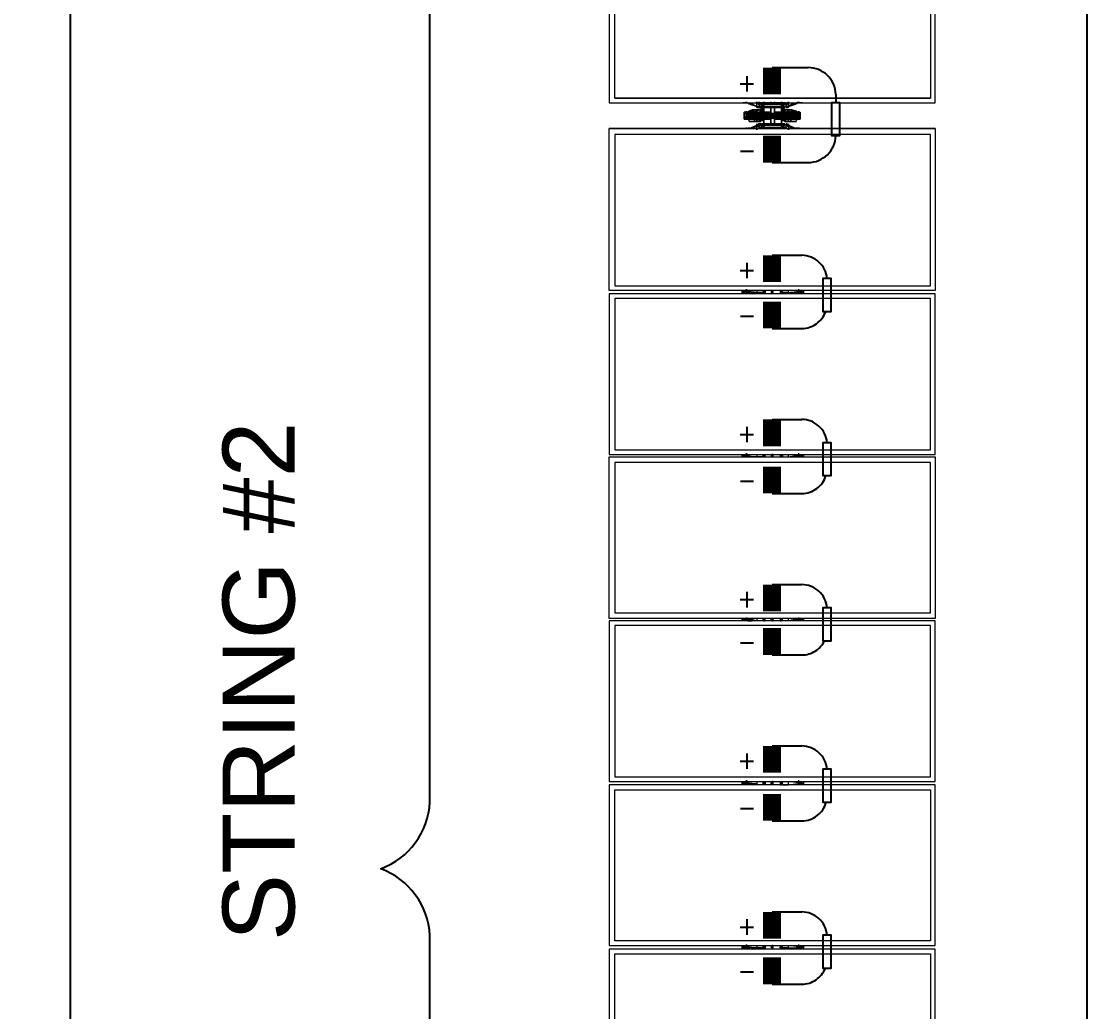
# Model space of a CAD drawing. Header units: feet. Extents: x -5.1 to 70.3, y -33 to 8.
# Drawn here: x 40.685 to 42.742, y -23.038 to -21.128 of the extents above; entities that cross this region are included whole.
import ezdxf
from ezdxf.lldxf.tags import DXFTag

# ---------------------------------------------------------------- set-up
doc = ezdxf.new("R2010")
doc.units = ezdxf.units.FT
doc.header["$MEASUREMENT"] = 0
doc.linetypes.add('HIDDEN', pattern=[0.375, 0.25, -0.125])
for name, color, linetype in [('E-DC HARNESS-POS', 10, 'DC HARNESS CABLE'), ('E-HARN-COMP', 8, 'Continuous'), ('E-TRNK-CABL-NEG', 170, 'HIDDEN'), ('E-TRUNK-CABLE-POS', 10, 'HIDDEN'), ('G-ANNO-TEXT', 1, 'Continuous'), ('Polarity-Text', 7, 'Continuous')]:
    doc.layers.add(name, color=color, linetype=linetype)
doc.styles.add('NEI-A', font='arial.ttf')
tags = doc.linetypes.add('DC HARNESS CABLE', pattern='A,0.5,-0.2,["DH",Standard,S=0.1,R=0,X=-0.1,Y=-0.05],-0.2', length=0.9).pattern_tags.tags
tags[6] = DXFTag(74, 10)

# ---------------------------------------------------------------- blocks, each defined once
blk = doc.blocks.new('A$Cc93f9aa1')
at = {"lineweight": 5}
for points in [[(2.8982, 0.4666), (2.6682, 0.4666), (2.6682, 0), (2.8982, 0)], [(2.6749, 0.4583), (2.8915, 0.4583), (2.8915, 0.0067), (2.6749, 0.0067)], [(2.9032, 0), (3.1332, 0), (3.1332, 0.4666), (2.9032, 0.4666)], [(2.9099, 0.4583), (3.1265, 0.4583), (3.1265, 0.0067), (2.9099, 0.0067)], [(3.1382, 0), (3.3682, 0), (3.3682, 0.4666), (3.1382, 0.4666)], [(3.3615, 0.0067), (3.3615, 0.4583), (3.1449, 0.4583), (3.1449, 0.0067)], [(3.6032, 0.4666), (3.6032, 0), (3.3715, 0), (3.3715, 0.4666)], [(3.5949, 0.4583), (3.3799, 0.4583), (3.3799, 0.0067), (3.5949, 0.0067)], [(3.8365, 0.4666), (3.6065, 0.4666), (3.6065, 0), (3.8365, 0)], [(3.8298, 0.0067), (3.8298, 0.4583), (3.6132, 0.4583), (3.6132, 0.0067)], [(4.0732, 0), (3.8415, 0), (3.8415, 0.4666), (4.0732, 0.4666)], [(4.0648, 0.0067), (4.0648, 0.4583), (3.8482, 0.4583), (3.8482, 0.0067)], [(4.1098, 0), (4.3398, 0), (4.3398, 0.4666), (4.1098, 0.4666)], [(4.1165, 0.4583), (4.3332, 0.4583), (4.3332, 0.0067), (4.1165, 0.0067)], [(3.3699, 0.275), (3.3699, 0.2733)], [(4.0732, 0.2667), (4.0732, 0.27), (4.0732, 0.275), (4.0732, 0.27)], [(4.1098, 0.27), (4.1098, 0.2683), (4.1082, 0.2667), (4.1098, 0.2683), (4.1098, 0.27), (4.1098, 0.275)], [(4.0748, 0.2517), (4.0748, 0.25), (4.0732, 0.25), (4.0732, 0.2517), (4.0748, 0.2517), (4.0732, 0.2533), (4.0732, 0.255), (4.0765, 0.255), (4.0782, 0.255), (4.0732, 0.265), (4.0782, 0.255), (4.0765, 0.255), (4.0765, 0.2533), (4.0782, 0.2533), (4.0782, 0.2517)], [(4.0832, 0.2667), (4.0832, 0.2583), (4.0832, 0.2567), (4.0832, 0.255), (4.0865, 0.255), (4.0832, 0.255), (4.0832, 0.2567), (4.0832, 0.2583), (4.0865, 0.2583), (4.0865, 0.2667), (4.0865, 0.2583), (4.0865, 0.255), (4.0848, 0.25), (4.0832, 0.25), (4.0832, 0.2567), (4.0832, 0.25), (4.0848, 0.25), (4.0865, 0.255), (4.0865, 0.2583), (4.0832, 0.2583)], [(4.0832, 0.2667), (4.0832, 0.25)], [(4.0832, 0.2517), (4.0832, 0.25), (4.0832, 0.26), (4.0832, 0.25)], [(4.0865, 0.2667), (4.0848, 0.2667)], [(4.0948, 0.2683), (4.0965, 0.2683), (4.0948, 0.2683), (4.0932, 0.2683), (4.0932, 0.27), (4.0948, 0.27), (4.0965, 0.27), (4.0948, 0.27), (4.0948, 0.2683), (4.0932, 0.2683), (4.0915, 0.2683), (4.0898, 0.2683), (4.0898, 0.27), (4.0882, 0.27), (4.0865, 0.27), (4.0882, 0.27), (4.0898, 0.27), (4.0898, 0.2683), (4.0915, 0.2683), (4.0915, 0.2667), (4.0915, 0.2467), (4.0898, 0.2467), (4.0898, 0.2183), (4.0882, 0.2183), (4.0882, 0.2467), (4.0882, 0.2183), (4.0898, 0.2183), (4.0898, 0.2467), (4.0915, 0.2467), (4.0915, 0.2667), (4.0898, 0.2667), (4.0915, 0.2667), (4.0915, 0.2683), (4.0898, 0.2683), (4.0882, 0.2683), (4.0882, 0.27), (4.0865, 0.27), (4.0865, 0.2733), (4.0865, 0.2717), (4.0882, 0.27), (4.0865, 0.27), (4.0882, 0.27), (4.0898, 0.27), (4.0915, 0.27), (4.0898, 0.27), (4.0882, 0.27), (4.0865, 0.2717), (4.0882, 0.2717), (4.0865, 0.2717), (4.0882, 0.2717), (4.0898, 0.2717), (4.0915, 0.2717), (4.0898, 0.2717), (4.0882, 0.2717), (4.0865, 0.2717), (4.0865, 0.2733), (4.0865, 0.27), (4.0882, 0.27), (4.0882, 0.2683), (4.0898, 0.2683), (4.0915, 0.2683), (4.0932, 0.2683), (4.0948, 0.2683), (4.0948, 0.27), (4.0932, 0.27), (4.0948, 0.2717), (4.0965, 0.2717), (4.0948, 0.2717), (4.0948, 0.2733), (4.0965, 0.2733), (4.0948, 0.2733), (4.0948, 0.2717), (4.0932, 0.27), (4.0948, 0.27), (4.0932, 0.27), (4.0915, 0.27), (4.0898, 0.27), (4.0915, 0.27), (4.0932, 0.27), (4.0948, 0.27), (4.0965, 0.27), (4.0965, 0.2733), (4.0948, 0.2733), (4.0898, 0.2733), (4.0865, 0.2733), (4.0882, 0.2733), (4.0865, 0.2733), (4.0898, 0.2733), (4.0948, 0.2733), (4.0965, 0.2733), (4.0965, 0.27), (4.0982, 0.27), (4.0965, 0.27), (4.0948, 0.27), (4.0932, 0.27), (4.0948, 0.27), (4.0965, 0.27), (4.0965, 0.2617), (4.0948, 0.2617), (4.0965, 0.2617), (4.0965, 0.2383), (4.0948, 0.2383), (4.0965, 0.2383), (4.0965, 0.2367), (4.0948, 0.235), (4.0965, 0.235), (4.0948, 0.235), (4.1032, 0.235), (4.1048, 0.235), (4.1032, 0.235), (4.1032, 0.23), (4.1032, 0.235), (4.0948, 0.235), (4.0965, 0.235), (4.0948, 0.235), (4.0965, 0.2367), (4.0965, 0.2383), (4.0965, 0.2617), (4.0965, 0.27), (4.0948, 0.27), (4.0965, 0.27), (4.0948, 0.27), (4.0932, 0.27), (4.0932, 0.2683)], [(4.0865, 0.2383), (4.0882, 0.2383), (4.0865, 0.2383), (4.0865, 0.2617), (4.0865, 0.27), (4.0865, 0.2617)], [(4.0898, 0.2683), (4.0898, 0.2467), (4.0882, 0.2467), (4.0882, 0.2683)], [(4.0898, 0.2683), (4.0898, 0.2467), (4.0882, 0.2467), (4.0882, 0.2683)], [(4.0898, 0.2617), (4.0882, 0.2617)], [(4.0898, 0.2617), (4.0882, 0.2617)], [(4.0932, 0.2183), (4.0932, 0.2467), (4.0948, 0.2467), (4.0948, 0.2683), (4.0932, 0.2683), (4.0932, 0.2467), (4.0915, 0.2467), (4.0915, 0.2183), (4.0932, 0.2183), (4.0932, 0.1967), (4.0915, 0.1967), (4.0898, 0.1967), (4.0915, 0.1967), (4.0932, 0.1967), (4.0948, 0.1967), (4.0932, 0.1967), (4.0948, 0.1967), (4.0932, 0.1967), (4.0932, 0.2183), (4.0915, 0.2183), (4.0915, 0.2467), (4.0932, 0.2467), (4.0932, 0.2683), (4.0948, 0.2683), (4.0948, 0.2467), (4.0932, 0.2467), (4.0932, 0.2183), (4.0948, 0.2183), (4.0948, 0.2467), (4.0948, 0.2183)], [(4.0948, 0.2667), (4.0932, 0.2667)], [(4.0965, 0.2717), (4.0948, 0.2717)], [(4.0965, 0.2617), (4.0948, 0.2617)], [(4.0965, 0.255), (4.0965, 0.2583), (4.0982, 0.2583), (4.0982, 0.2667), (4.0965, 0.2667), (4.0982, 0.2667), (4.0982, 0.2583), (4.0965, 0.2583), (4.0965, 0.2667), (4.0965, 0.2583), (4.0965, 0.255), (4.0982, 0.255), (4.0982, 0.2567), (4.0998, 0.2517), (4.0982, 0.2567), (4.0982, 0.255)], [(4.0998, 0.25), (4.0998, 0.2617), (4.0982, 0.2667), (4.0998, 0.2617), (4.0998, 0.25), (4.0998, 0.2517)], [(4.0998, 0.25), (4.0998, 0.26), (4.0998, 0.25), (4.0982, 0.2483), (4.0998, 0.25), (4.1015, 0.25)], [(4.1048, 0.2533), (4.1048, 0.255), (4.1082, 0.265), (4.1048, 0.255), (4.1098, 0.255), (4.1082, 0.2533), (4.1082, 0.2517), (4.1048, 0.2517), (4.1048, 0.2533), (4.1048, 0.255), (4.1098, 0.255), (4.1082, 0.2533), (4.1082, 0.2517), (4.1048, 0.2517)], [(4.0732, 0.2517), (4.0732, 0.25), (4.0748, 0.25), (4.0748, 0.2517), (4.0782, 0.2517), (4.0782, 0.2533), (4.0765, 0.2533), (4.0765, 0.255), (4.0732, 0.255), (4.0732, 0.2533), (4.0748, 0.2517)], [(4.0748, 0.215), (4.0748, 0.2133), (4.0748, 0.215), (4.0732, 0.215), (4.0732, 0.25), (4.0732, 0.215)], [(4.0748, 0.245), (4.0732, 0.245), (4.0748, 0.245), (4.0765, 0.245), (4.0782, 0.2467), (4.0782, 0.2483), (4.0765, 0.2483), (4.0748, 0.2483), (4.0748, 0.2467)], [(4.0765, 0.2483), (4.0748, 0.2467), (4.0765, 0.245), (4.0782, 0.2467)], [(4.0748, 0.2467), (4.0748, 0.2483), (4.0765, 0.2483), (4.0782, 0.2483), (4.0782, 0.2467), (4.0765, 0.245), (4.0748, 0.245)], [(4.0765, 0.2483), (4.0748, 0.2467), (4.0765, 0.245), (4.0782, 0.2467)], [(4.0765, 0.245), (4.0748, 0.245), (4.0748, 0.2467), (4.0748, 0.2483), (4.0765, 0.2483), (4.0782, 0.2483), (4.0782, 0.2467), (4.0782, 0.245), (4.0765, 0.245), (4.0782, 0.245), (4.0782, 0.2467), (4.0765, 0.2467), (4.0782, 0.2467), (4.0765, 0.2467), (4.0782, 0.2467), (4.0765, 0.2467), (4.0782, 0.2467), (4.0765, 0.2467), (4.0782, 0.2467), (4.0765, 0.2467), (4.0782, 0.2467), (4.0765, 0.2467), (4.0782, 0.2467), (4.0765, 0.2467), (4.0782, 0.2467), (4.0765, 0.2467), (4.0782, 0.2467), (4.0782, 0.2483), (4.0765, 0.2483), (4.0748, 0.2483), (4.0748, 0.2467), (4.0748, 0.245)], [(4.0782, 0.2517), (4.0798, 0.2517), (4.0798, 0.2533), (4.0782, 0.2533), (4.0782, 0.255), (4.0798, 0.255), (4.0782, 0.255), (4.0782, 0.2533), (4.0765, 0.2533), (4.0782, 0.2533), (4.0782, 0.255), (4.0782, 0.2533), (4.0798, 0.2533), (4.0798, 0.2517), (4.0782, 0.2517), (4.0798, 0.2517), (4.0798, 0.215), (4.0782, 0.215), (4.0798, 0.215), (4.0798, 0.2517)], [(4.0782, 0.2467), (4.0765, 0.2467)], [(4.0798, 0.245), (4.0865, 0.245)], [(4.0848, 0.25), (4.0832, 0.25), (4.0848, 0.2483), (4.0832, 0.25), (4.0848, 0.2483)], [(4.0848, 0.2483), (4.0848, 0.2467), (4.0865, 0.2467), (4.0848, 0.2467), (4.0848, 0.2483), (4.0865, 0.2483), (4.0848, 0.2483), (4.0865, 0.2483)], [(4.0965, 0.255), (4.0965, 0.25), (4.0965, 0.2483), (4.0982, 0.25), (4.0965, 0.2483), (4.0965, 0.25), (4.0982, 0.25), (4.0998, 0.2517), (4.0982, 0.25), (4.0965, 0.25)], [(4.0998, 0.25), (4.0982, 0.2483), (4.0965, 0.2483), (4.1032, 0.2483), (4.0965, 0.2483), (4.0982, 0.2483), (4.0998, 0.2483), (4.0982, 0.2483)], [(4.0965, 0.2483), (4.0982, 0.2483)], [(4.1032, 0.2467), (4.0982, 0.2467), (4.0965, 0.245), (4.1032, 0.245), (4.0965, 0.245), (4.0982, 0.2467)], [(4.0998, 0.2567), (4.0998, 0.2583)], [(4.1048, 0.255), (4.1032, 0.255), (4.1048, 0.255), (4.1048, 0.2533), (4.1048, 0.255), (4.1032, 0.255)], [(4.1048, 0.215), (4.1032, 0.215), (4.1032, 0.2517), (4.1048, 0.2517), (4.1032, 0.2517), (4.1032, 0.255), (4.1032, 0.2517), (4.1048, 0.2517), (4.1032, 0.2517), (4.1032, 0.215)], [(4.1065, 0.2483), (4.1048, 0.2467), (4.1065, 0.245), (4.1082, 0.2467)], [(4.1048, 0.2467), (4.1048, 0.2483), (4.1065, 0.2483), (4.1082, 0.2483), (4.1082, 0.2467), (4.1065, 0.245), (4.1048, 0.245), (4.1048, 0.2467), (4.1048, 0.2483), (4.1048, 0.2467), (4.1048, 0.245), (4.1065, 0.245), (4.1082, 0.2467), (4.1082, 0.2483), (4.1065, 0.2483), (4.1048, 0.2483)], [(4.1065, 0.2483), (4.1048, 0.2467), (4.1065, 0.245), (4.1082, 0.2467)], [(4.1115, 0.2517), (4.1098, 0.2517), (4.1098, 0.25), (4.1098, 0.2517), (4.1082, 0.2517), (4.1098, 0.2517)], [(4.1082, 0.25), (4.1082, 0.2517), (4.1082, 0.25), (4.1098, 0.25), (4.1098, 0.215), (4.1082, 0.215), (4.1098, 0.215), (4.1098, 0.25)], [(4.1115, 0.245), (4.1098, 0.245)], [(2.9015, 0.235), (2.8999, 0.2333), (2.8999, 0.2317), (2.9032, 0.2317), (2.9032, 0.2333), (2.9015, 0.2333)], [(3.1365, 0.235), (3.1349, 0.235), (3.1349, 0.2317), (3.1382, 0.2317), (3.1382, 0.2333), (3.1365, 0.2333)], [(3.3715, 0.235), (3.3699, 0.235), (3.3699, 0.2333), (3.3682, 0.2333), (3.3682, 0.2317), (3.3699, 0.2317), (3.3715, 0.2317), (3.3715, 0.2333)], [(3.6049, 0.235), (3.6049, 0.2333), (3.6032, 0.2333), (3.6032, 0.2317), (3.6049, 0.2317), (3.6065, 0.2317), (3.6065, 0.2333)], [(3.8398, 0.235), (3.8382, 0.2333), (3.8382, 0.2317), (3.8415, 0.2317), (3.8415, 0.2333), (3.8398, 0.2333)], [(4.0748, 0.235), (4.0732, 0.235)], [(4.0748, 0.235), (4.0732, 0.235)], [(4.0748, 0.23), (4.0732, 0.23)], [(4.0748, 0.23), (4.0732, 0.23)], [(4.0798, 0.235), (4.0882, 0.235), (4.0865, 0.235), (4.0882, 0.235), (4.0798, 0.235), (4.0798, 0.23)], [(4.0882, 0.23), (4.0798, 0.23), (4.0882, 0.23), (4.0865, 0.23), (4.0882, 0.23), (4.0865, 0.23)], [(4.0865, 0.2383), (4.0865, 0.2367), (4.0865, 0.235), (4.0882, 0.235), (4.0865, 0.235), (4.0865, 0.2383), (4.0865, 0.2367), (4.0882, 0.2367), (4.0865, 0.2367), (4.0865, 0.235), (4.0882, 0.235), (4.0865, 0.235)], [(4.0865, 0.23), (4.0882, 0.23), (4.0865, 0.23), (4.0865, 0.2267), (4.0865, 0.23), (4.0865, 0.2267)], [(4.0965, 0.2367), (4.0965, 0.235), (4.0982, 0.235), (4.0965, 0.235), (4.0965, 0.2367), (4.0948, 0.2367), (4.0965, 0.2367), (4.0965, 0.2383), (4.0965, 0.2367), (4.0948, 0.2367)], [(4.1048, 0.23), (4.1032, 0.23), (4.0948, 0.23), (4.0965, 0.23), (4.0948, 0.23), (4.0965, 0.23), (4.0965, 0.2267), (4.0965, 0.2283), (4.0948, 0.23), (4.1032, 0.23)], [(4.0965, 0.2267), (4.0965, 0.23), (4.0948, 0.23), (4.0965, 0.2283)], [(4.0965, 0.23), (4.0948, 0.23)], [(4.0982, 0.23), (4.0965, 0.23)], [(4.1115, 0.235), (4.1098, 0.235)], [(4.1115, 0.235), (4.1098, 0.235)], [(4.1115, 0.23), (4.1098, 0.23)], [(4.1115, 0.23), (4.1098, 0.23)], [(4.0748, 0.2167), (4.0765, 0.2167), (4.0782, 0.2183), (4.0782, 0.22), (4.0765, 0.22), (4.0748, 0.22), (4.0732, 0.22), (4.0748, 0.22), (4.0748, 0.2183), (4.0748, 0.22), (4.0748, 0.2183), (4.0748, 0.2167), (4.0765, 0.2167)], [(4.0732, 0.215), (4.0732, 0.2133)], [(4.0765, 0.22), (4.0748, 0.2183), (4.0765, 0.2167), (4.0782, 0.2183)], [(4.0765, 0.22), (4.0748, 0.2183), (4.0765, 0.2167), (4.0782, 0.2183)], [(4.0765, 0.22), (4.0748, 0.22), (4.0765, 0.22), (4.0782, 0.22), (4.0782, 0.2183), (4.0782, 0.2167), (4.0765, 0.2167), (4.0782, 0.2167), (4.0782, 0.2183), (4.0765, 0.2183), (4.0782, 0.2183), (4.0765, 0.2183), (4.0782, 0.2183), (4.0765, 0.2183), (4.0782, 0.2183), (4.0765, 0.2183), (4.0782, 0.2183), (4.0765, 0.2183), (4.0782, 0.2183), (4.0765, 0.2183), (4.0782, 0.2183), (4.0765, 0.2183), (4.0782, 0.2183), (4.0765, 0.2183), (4.0782, 0.2183), (4.0782, 0.22), (4.0765, 0.22), (4.0748, 0.22), (4.0748, 0.2183), (4.0748, 0.2167), (4.0748, 0.2183), (4.0748, 0.2167), (4.0765, 0.2167), (4.0782, 0.2183), (4.0782, 0.22)], [(4.0782, 0.2183), (4.0765, 0.2183)], [(4.0865, 0.22), (4.0798, 0.22)], [(4.0832, 0.2133), (4.0832, 0.2083), (4.0832, 0.2133), (4.0832, 0.215), (4.0848, 0.215), (4.0848, 0.2167), (4.0832, 0.215), (4.0832, 0.2133), (4.0832, 0.215), (4.0848, 0.215), (4.0865, 0.2117), (4.0848, 0.21), (4.0832, 0.21), (4.0832, 0.2083), (4.0832, 0.2067), (4.0832, 0.2083), (4.0832, 0.21), (4.0848, 0.21), (4.0865, 0.2117), (4.0848, 0.215), (4.0848, 0.2167), (4.0832, 0.215), (4.0848, 0.2167), (4.0832, 0.215), (4.0832, 0.205), (4.0832, 0.215)], [(4.0865, 0.2167), (4.0848, 0.2167), (4.0832, 0.215), (4.0832, 0.205), (4.0832, 0.215), (4.0848, 0.2167), (4.0865, 0.2167), (4.0848, 0.2167), (4.0865, 0.2167), (4.0848, 0.2167), (4.0865, 0.2167), (4.0848, 0.2167)], [(4.0865, 0.2183), (4.0848, 0.2183), (4.0848, 0.2167), (4.0848, 0.2183)], [(4.0865, 0.2267), (4.0865, 0.2033), (4.0865, 0.195), (4.0865, 0.2033), (4.0865, 0.2267), (4.0882, 0.2267)], [(4.0932, 0.195), (4.0932, 0.1967), (4.0948, 0.1967), (4.0948, 0.2183), (4.0948, 0.1967), (4.0932, 0.1967), (4.0932, 0.195), (4.0948, 0.195)], [(4.0965, 0.2267), (4.0948, 0.2267), (4.0965, 0.2267), (4.0965, 0.2033), (4.0948, 0.2033), (4.0965, 0.2033)], [(4.0982, 0.2183), (4.1032, 0.2183), (4.0982, 0.2183), (4.0965, 0.22), (4.1032, 0.22), (4.0965, 0.22)], [(4.0965, 0.215), (4.0965, 0.2167), (4.1032, 0.2167), (4.0965, 0.2167)], [(4.0965, 0.2167), (4.0982, 0.215), (4.0965, 0.2167), (4.0982, 0.2167)], [(4.0998, 0.2167), (4.0982, 0.2167), (4.0998, 0.215), (4.0982, 0.2167), (4.0965, 0.2167), (4.0982, 0.2167)], [(4.0982, 0.1983), (4.0965, 0.1983), (4.0982, 0.1983), (4.0998, 0.205), (4.0998, 0.215), (4.0998, 0.2133), (4.0998, 0.215), (4.0998, 0.205)], [(4.0982, 0.2083), (4.0998, 0.2133), (4.0998, 0.215), (4.0965, 0.215), (4.0965, 0.2117), (4.0965, 0.21), (4.0982, 0.21)], [(4.0982, 0.2083), (4.0998, 0.2133), (4.0998, 0.215), (4.0965, 0.215), (4.0965, 0.2117), (4.0965, 0.21), (4.0982, 0.21)], [(4.0982, 0.2167), (4.0998, 0.215)], [(4.0998, 0.215), (4.0998, 0.205), (4.0998, 0.215), (4.1015, 0.215)], [(4.1048, 0.2133), (4.1032, 0.2133), (4.1032, 0.21), (4.1048, 0.21), (4.1048, 0.2117), (4.1048, 0.2133), (4.1048, 0.2117), (4.1048, 0.21), (4.1032, 0.21), (4.1032, 0.2133), (4.1048, 0.2133), (4.1082, 0.2133), (4.1082, 0.215), (4.1082, 0.2133)], [(4.1048, 0.22), (4.1048, 0.2183), (4.1048, 0.2167), (4.1065, 0.2167), (4.1082, 0.2183), (4.1082, 0.22), (4.1065, 0.22)], [(4.1065, 0.22), (4.1048, 0.2183), (4.1065, 0.2167), (4.1082, 0.2183)], [(4.1048, 0.22), (4.1048, 0.2183), (4.1048, 0.2167), (4.1048, 0.2183), (4.1048, 0.22), (4.1065, 0.22)], [(4.1065, 0.22), (4.1048, 0.2183), (4.1065, 0.2167), (4.1082, 0.2183)], [(4.1048, 0.21), (4.1098, 0.21), (4.1082, 0.2117), (4.1082, 0.2133), (4.1098, 0.2133), (4.1098, 0.215), (4.1098, 0.2133), (4.1082, 0.2133), (4.1082, 0.2117), (4.1098, 0.21), (4.1048, 0.21), (4.1082, 0.2)], [(4.1082, 0.22), (4.1082, 0.2183), (4.1082, 0.22), (4.1065, 0.22)], [(4.1082, 0.2183), (4.1065, 0.2183)], [(4.1082, 0.2183), (4.1065, 0.2183)], [(4.1115, 0.22), (4.1098, 0.22)], [(4.0765, 0.2117), (4.0765, 0.21), (4.0782, 0.21), (4.0732, 0.2), (4.0782, 0.21), (4.0765, 0.21), (4.0732, 0.21), (4.0732, 0.2117), (4.0748, 0.2133), (4.0782, 0.2133), (4.0765, 0.2117), (4.0765, 0.21), (4.0732, 0.21), (4.0732, 0.2117), (4.0748, 0.2133), (4.0782, 0.2133)], [(4.0798, 0.21), (4.0782, 0.21), (4.0782, 0.2117), (4.0765, 0.2117), (4.0782, 0.2117), (4.0782, 0.21)], [(4.0782, 0.2133), (4.0798, 0.2133), (4.0798, 0.2117), (4.0782, 0.2117), (4.0782, 0.21), (4.0782, 0.2117), (4.0798, 0.2117), (4.0798, 0.2133)], [(4.0832, 0.1983), (4.0832, 0.205), (4.0832, 0.1983), (4.0832, 0.2067), (4.0865, 0.2067), (4.0865, 0.1983), (4.0848, 0.1983), (4.0865, 0.1983), (4.0865, 0.2067), (4.0832, 0.2067)], [(4.0865, 0.21), (4.0865, 0.2067)], [(4.0898, 0.2033), (4.0882, 0.2033)], [(4.0898, 0.2033), (4.0882, 0.2033)], [(4.0948, 0.195), (4.0948, 0.1967), (4.0948, 0.195), (4.0965, 0.195), (4.0965, 0.1933), (4.0948, 0.1933), (4.0965, 0.1933), (4.0948, 0.1933), (4.0948, 0.195), (4.0965, 0.195), (4.0965, 0.2033), (4.0965, 0.195), (4.0982, 0.195), (4.0965, 0.195), (4.0965, 0.1933), (4.0948, 0.1933), (4.0932, 0.195), (4.0915, 0.195), (4.0932, 0.195), (4.0948, 0.195), (4.0932, 0.195)], [(4.0965, 0.2033), (4.0948, 0.2033)], [(4.0965, 0.2067), (4.0965, 0.21)], [(4.0982, 0.1983), (4.0965, 0.1983), (4.0965, 0.2067), (4.0982, 0.2067)], [(4.0982, 0.1983), (4.0965, 0.1983), (4.0965, 0.2067), (4.0982, 0.2067)], [(4.0998, 0.2067), (4.0998, 0.2083)], [(4.1032, 0.21), (4.1048, 0.21), (4.1048, 0.2117), (4.1048, 0.21)], [(4.0732, 0.1967), (4.0732, 0.1983)], [(4.0732, 0.19), (4.0732, 0.195)], [(4.0882, 0.1983), (4.0865, 0.1983)], [(4.0932, 0.1933), (4.0882, 0.1933), (4.0865, 0.1933), (4.0882, 0.1933), (4.0865, 0.1933), (4.0865, 0.195), (4.0882, 0.195), (4.0882, 0.1967), (4.0882, 0.195), (4.0865, 0.195), (4.0865, 0.1933), (4.0882, 0.1933)], [(4.0915, 0.1983), (4.0915, 0.1967), (4.0898, 0.1967), (4.0915, 0.1967)], [(4.0948, 0.1983), (4.0932, 0.1983)], [(4.0965, 0.195), (4.0948, 0.195), (4.0948, 0.1933), (4.0965, 0.1933), (4.0948, 0.1933), (4.0932, 0.195), (4.0948, 0.195), (4.0932, 0.195), (4.0948, 0.195), (4.0948, 0.1967)], [(4.1082, 0.1983), (4.1098, 0.1983), (4.1098, 0.1967), (4.1098, 0.1983)], [(4.1098, 0.19), (4.1098, 0.195)]]:
    blk.add_lwpolyline(points, close=True, dxfattribs=at)
for points in [[(4.0648, 0.0067), (4.0648, 0.4583)], [(4.0732, 0), (4.0732, 0.4666)], [(4.1098, 0.4666), (4.1098, 0)], [(4.1165, 0.4583), (4.1165, 0.0067)], [(2.9032, 0.2767), (2.8982, 0.2767)], [(2.8999, 0.2683), (2.8999, 0.27), (2.8999, 0.2733), (2.9015, 0.2733), (2.9015, 0.275), (2.9032, 0.275)], [(2.9015, 0.27), (2.9015, 0.2733), (2.9015, 0.275)], [(3.1382, 0.2767), (3.1332, 0.2767)], [(3.1382, 0.275), (3.1365, 0.275), (3.1365, 0.2733), (3.1349, 0.2733), (3.1349, 0.27), (3.1332, 0.2683)], [(3.1365, 0.27), (3.1365, 0.2733), (3.1365, 0.275)], [(3.3715, 0.2767), (3.3682, 0.2767)], [(3.6065, 0.2767), (3.6032, 0.2767)], [(3.6049, 0.27), (3.6049, 0.2733), (3.6049, 0.275), (3.6049, 0.2733), (3.6049, 0.2717), (3.6032, 0.2717), (3.6032, 0.2683)], [(3.8415, 0.2767), (3.8365, 0.2767)], [(3.8415, 0.275), (3.8398, 0.275), (3.8398, 0.2733), (3.8382, 0.2733), (3.8382, 0.27), (3.8382, 0.2683)], [(3.8398, 0.27), (3.8398, 0.2733), (3.8398, 0.275)], [(2.8982, 0.255), (2.8999, 0.255), (2.8999, 0.2633), (2.9015, 0.2733)], [(3.1349, 0.255), (3.1332, 0.255), (3.1349, 0.2567), (3.1349, 0.2633), (3.1365, 0.2733)], [(3.3699, 0.255), (3.3682, 0.255), (3.3682, 0.2567), (3.3699, 0.2633), (3.3699, 0.2733), (3.3699, 0.27), (3.3682, 0.2683)], [(3.3715, 0.27), (3.3715, 0.2733)], [(3.6049, 0.255), (3.6032, 0.255), (3.6032, 0.2633), (3.6049, 0.2733)], [(3.8365, 0.255), (3.8382, 0.255), (3.8382, 0.2633), (3.8398, 0.2733)], [(4.0732, 0.2667), (4.0732, 0.2667)], [(4.0732, 0.2667), (4.0732, 0.2667)], [(4.0832, 0.26), (4.0832, 0.26)], [(4.0832, 0.26), (4.0832, 0.26)], [(4.0882, 0.27), (4.0898, 0.27), (4.0882, 0.27)], [(4.0882, 0.27), (4.0898, 0.27), (4.0882, 0.27)], [(4.0948, 0.27), (4.0948, 0.27)], [(4.0948, 0.27), (4.0948, 0.27)], [(4.0982, 0.26), (4.0982, 0.26)], [(4.0982, 0.26), (4.0982, 0.26)], [(4.1098, 0.2667), (4.1098, 0.2667)], [(4.1098, 0.2667), (4.1098, 0.2667)], [(2.8982, 0.2467), (2.8999, 0.2467), (2.8999, 0.255)], [(2.9032, 0.245), (2.8999, 0.245), (2.8982, 0.245)], [(2.9032, 0.2467), (2.8999, 0.2467)], [(2.8999, 0.2433), (2.8999, 0.245)], [(3.1349, 0.2467), (3.1332, 0.2467), (3.1332, 0.255)], [(3.1382, 0.2467), (3.1332, 0.2467)], [(3.1382, 0.245), (3.1332, 0.245), (3.1349, 0.245)], [(3.1382, 0.2433), (3.1349, 0.2433), (3.1332, 0.2433), (3.1332, 0.245)], [(3.3699, 0.2467), (3.3682, 0.2467), (3.3682, 0.255)], [(3.3715, 0.2467), (3.3682, 0.2467)], [(3.3715, 0.245), (3.3682, 0.245), (3.3699, 0.245)], [(3.3682, 0.245), (3.3682, 0.2433), (3.3715, 0.2433)], [(3.6049, 0.2467), (3.6032, 0.2467), (3.6032, 0.255)], [(3.6065, 0.2467), (3.6032, 0.2467)], [(3.6065, 0.245), (3.6032, 0.245), (3.6049, 0.245)], [(3.6032, 0.245), (3.6032, 0.2433), (3.6065, 0.2433)], [(3.8398, 0.2467), (3.8382, 0.2467), (3.8365, 0.2467), (3.8382, 0.2483), (3.8382, 0.255)], [(3.8415, 0.2467), (3.8365, 0.2467)], [(3.8415, 0.245), (3.8382, 0.245), (3.8365, 0.245)], [(3.8382, 0.2433), (3.8382, 0.245)], [(4.0748, 0.2483), (4.0748, 0.2483)], [(4.0748, 0.2483), (4.0748, 0.2483)], [(4.0748, 0.2467), (4.0748, 0.2467)], [(4.0748, 0.2467), (4.0748, 0.2467)], [(4.0748, 0.245), (4.0748, 0.245)], [(4.0748, 0.245), (4.0748, 0.245)], [(4.0765, 0.2483), (4.0765, 0.2483)], [(4.0765, 0.2483), (4.0765, 0.2483)], [(4.0765, 0.245), (4.0782, 0.245)], [(4.0765, 0.245), (4.0765, 0.245)], [(4.0765, 0.245), (4.0782, 0.245)], [(4.0765, 0.245), (4.0765, 0.245)], [(4.0782, 0.2517), (4.0782, 0.2517)], [(4.0782, 0.2517), (4.0782, 0.2517)], [(4.0782, 0.2483), (4.0782, 0.2483)], [(4.0782, 0.2483), (4.0782, 0.2483)], [(4.0782, 0.2467), (4.0782, 0.2467)], [(4.0782, 0.2467), (4.0782, 0.2467)], [(4.0782, 0.245), (4.0782, 0.245)], [(4.0782, 0.245), (4.0782, 0.245)], [(4.0798, 0.2517), (4.0798, 0.2517)], [(4.0798, 0.2517), (4.0798, 0.2517)], [(4.0832, 0.25), (4.0848, 0.2483)], [(4.0832, 0.25), (4.0848, 0.2483)], [(4.0832, 0.25), (4.0848, 0.2483)], [(4.0832, 0.25), (4.0848, 0.25)], [(4.0848, 0.2483), (4.0848, 0.25)], [(4.0865, 0.2483), (4.0848, 0.2483)], [(4.0865, 0.2483), (4.0848, 0.2483)], [(4.0848, 0.2483), (4.0865, 0.2483)], [(4.0848, 0.2483), (4.0865, 0.2483)], [(4.1032, 0.2517), (4.1032, 0.2517)], [(4.1032, 0.2517), (4.1032, 0.2517)], [(4.1048, 0.2483), (4.1065, 0.2483), (4.1082, 0.2483), (4.1082, 0.2467), (4.1082, 0.245), (4.1065, 0.245), (4.1048, 0.245), (4.1048, 0.2467), (4.1048, 0.245)], [(4.1048, 0.2483), (4.1048, 0.2483)], [(4.1048, 0.245), (4.1065, 0.245), (4.1082, 0.245), (4.1082, 0.2467), (4.1065, 0.2467), (4.1082, 0.2467), (4.1065, 0.2467), (4.1082, 0.2467), (4.1065, 0.2467), (4.1082, 0.2467), (4.1065, 0.2467), (4.1082, 0.2467), (4.1065, 0.2467), (4.1082, 0.2467), (4.1065, 0.2467), (4.1082, 0.2467), (4.1065, 0.2467), (4.1082, 0.2467), (4.1065, 0.2467), (4.1082, 0.2467), (4.1065, 0.2467), (4.1082, 0.2467), (4.1098, 0.2467), (4.1082, 0.2467), (4.1082, 0.2483), (4.1065, 0.2483), (4.1048, 0.2483)], [(4.1048, 0.2483), (4.1048, 0.2483)], [(4.1048, 0.2467), (4.1048, 0.2467)], [(4.1048, 0.2467), (4.1048, 0.2467)], [(4.1048, 0.245), (4.1048, 0.245)], [(4.1048, 0.245), (4.1048, 0.245)], [(4.1065, 0.2483), (4.1065, 0.2483)], [(4.1065, 0.2483), (4.1065, 0.2483)], [(4.1065, 0.245), (4.1065, 0.245)], [(4.1065, 0.245), (4.1065, 0.245)], [(4.1082, 0.2483), (4.1082, 0.2483)], [(4.1082, 0.2483), (4.1082, 0.2483)], [(4.1082, 0.2467), (4.1082, 0.2467)], [(4.1082, 0.2467), (4.1082, 0.2467)], [(4.1082, 0.245), (4.1082, 0.245)], [(4.1082, 0.245), (4.1082, 0.245)], [(2.9032, 0.2433), (2.8999, 0.2433), (2.8982, 0.2433)], [(3.8415, 0.2433), (3.8382, 0.2433), (3.8365, 0.2433)], [(4.0865, 0.23), (4.0882, 0.23)], [(4.0865, 0.23), (4.0882, 0.23)], [(4.0865, 0.23), (4.0882, 0.23)], [(4.0865, 0.23), (4.0882, 0.23)], [(4.0965, 0.23), (4.0982, 0.23)], [(4.0965, 0.23), (4.0982, 0.23)], [(2.9032, 0.2217), (2.8982, 0.2217)], [(2.8982, 0.22), (2.8999, 0.22), (2.9032, 0.22)], [(2.8999, 0.21), (2.8999, 0.2183), (2.8982, 0.2183)], [(2.8999, 0.22), (2.8999, 0.2217), (2.9015, 0.2217)], [(2.8999, 0.2183), (2.9032, 0.2183)], [(3.1382, 0.2217), (3.1349, 0.2217), (3.1332, 0.2217), (3.1332, 0.22)], [(3.1382, 0.22), (3.1332, 0.22), (3.1349, 0.22)], [(3.1349, 0.2183), (3.1332, 0.2183), (3.1332, 0.21), (3.1349, 0.2), (3.1349, 0.1933), (3.1365, 0.1917), (3.1382, 0.1917)], [(3.1332, 0.2183), (3.1382, 0.2183)], [(3.3715, 0.2217), (3.3682, 0.2217), (3.3682, 0.22)], [(3.3715, 0.22), (3.3682, 0.22), (3.3699, 0.22)], [(3.3699, 0.1917), (3.3699, 0.2), (3.3682, 0.21), (3.3682, 0.2183), (3.3699, 0.2183)], [(3.3682, 0.2183), (3.3715, 0.2183)], [(3.6065, 0.2217), (3.6032, 0.2217), (3.6032, 0.22), (3.6065, 0.22)], [(3.6049, 0.2183), (3.6032, 0.2183), (3.6032, 0.21), (3.6049, 0.2), (3.6049, 0.1917), (3.6065, 0.1917)], [(3.6032, 0.2183), (3.6065, 0.2183)], [(3.8415, 0.2217), (3.8382, 0.2217), (3.8365, 0.2217)], [(3.8365, 0.22), (3.8382, 0.22), (3.8415, 0.22)], [(3.8382, 0.21), (3.8382, 0.2167), (3.8365, 0.2183), (3.8382, 0.2183), (3.8365, 0.2183)], [(3.8382, 0.22), (3.8382, 0.2217)], [(3.8415, 0.2183), (3.8382, 0.2183)], [(4.0748, 0.22), (4.0748, 0.22)], [(4.0748, 0.22), (4.0748, 0.22)], [(4.0748, 0.2183), (4.0748, 0.2183)], [(4.0748, 0.2183), (4.0748, 0.2183)], [(4.0748, 0.2167), (4.0748, 0.2167)], [(4.0748, 0.2167), (4.0748, 0.2167)], [(4.0765, 0.22), (4.0765, 0.22)], [(4.0765, 0.22), (4.0765, 0.22)], [(4.0765, 0.2167), (4.0765, 0.2167)], [(4.0765, 0.2167), (4.0765, 0.2167)], [(4.0782, 0.22), (4.0782, 0.22)], [(4.0782, 0.22), (4.0782, 0.22)], [(4.0782, 0.2183), (4.0782, 0.2183)], [(4.0782, 0.2183), (4.0782, 0.2183)], [(4.0782, 0.2167), (4.0782, 0.2167)], [(4.0782, 0.2167), (4.0782, 0.2167)], [(4.0782, 0.215), (4.0782, 0.215)], [(4.0782, 0.215), (4.0782, 0.215)], [(4.0798, 0.215), (4.0798, 0.215)], [(4.0798, 0.215), (4.0798, 0.215)], [(4.0898, 0.2183), (4.0898, 0.1967), (4.0882, 0.1967), (4.0882, 0.2183)], [(4.0898, 0.2183), (4.0898, 0.1967), (4.0882, 0.1967), (4.0882, 0.2183)], [(4.0915, 0.2183), (4.0898, 0.2183)], [(4.0915, 0.2183), (4.0898, 0.2183)], [(4.0915, 0.1983), (4.0915, 0.2183)], [(4.0915, 0.1983), (4.0915, 0.2183)], [(4.1032, 0.215), (4.1032, 0.215)], [(4.1032, 0.215), (4.1032, 0.215)], [(4.1048, 0.2183), (4.1048, 0.22)], [(4.1065, 0.22), (4.1048, 0.22)], [(4.1048, 0.22), (4.1048, 0.22)], [(4.1048, 0.22), (4.1048, 0.22)], [(4.1048, 0.2167), (4.1048, 0.2183)], [(4.1048, 0.2183), (4.1048, 0.2183)], [(4.1048, 0.2183), (4.1048, 0.2183)], [(4.1048, 0.2167), (4.1065, 0.2167)], [(4.1048, 0.2167), (4.1048, 0.2167)], [(4.1048, 0.2167), (4.1065, 0.2167)], [(4.1048, 0.2167), (4.1065, 0.2167)], [(4.1048, 0.2167), (4.1048, 0.2167)], [(4.1048, 0.215), (4.1048, 0.215)], [(4.1048, 0.215), (4.1048, 0.215)], [(4.1082, 0.22), (4.1065, 0.22)], [(4.1065, 0.22), (4.1065, 0.22)], [(4.1065, 0.22), (4.1065, 0.22)], [(4.1065, 0.2183), (4.1082, 0.2183)], [(4.1065, 0.2183), (4.1082, 0.2183)], [(4.1065, 0.2183), (4.1082, 0.2183)], [(4.1065, 0.2183), (4.1082, 0.2183)], [(4.1065, 0.2183), (4.1082, 0.2183)], [(4.1065, 0.2183), (4.1082, 0.2183)], [(4.1065, 0.2183), (4.1082, 0.2183)], [(4.1065, 0.2183), (4.1082, 0.2183)], [(4.1065, 0.2183), (4.1082, 0.2183)], [(4.1065, 0.2183), (4.1082, 0.2183)], [(4.1065, 0.2183), (4.1082, 0.2183)], [(4.1065, 0.2183), (4.1082, 0.2183)], [(4.1065, 0.2183), (4.1082, 0.2183)], [(4.1065, 0.2167), (4.1082, 0.2183)], [(4.1065, 0.2183), (4.1082, 0.2183)], [(4.1065, 0.2167), (4.1082, 0.2167)], [(4.1065, 0.2167), (4.1065, 0.2167)], [(4.1065, 0.2167), (4.1082, 0.2167)], [(4.1065, 0.2167), (4.1065, 0.2167)], [(4.1082, 0.22), (4.1082, 0.22)], [(4.1082, 0.2183), (4.1082, 0.22)], [(4.1082, 0.22), (4.1082, 0.22)], [(4.1082, 0.2183), (4.1082, 0.2183)], [(4.1082, 0.2167), (4.1082, 0.2183)], [(4.1082, 0.2183), (4.1082, 0.2183)], [(4.1082, 0.2167), (4.1082, 0.2183)], [(4.1082, 0.2167), (4.1082, 0.2167)], [(4.1082, 0.2167), (4.1082, 0.2167)], [(2.8982, 0.21), (2.8999, 0.21), (2.8999, 0.2), (2.9015, 0.1933), (2.9015, 0.1917), (2.9032, 0.1917)], [(3.8365, 0.21), (3.8382, 0.21), (3.8382, 0.2), (3.8398, 0.1933), (3.8398, 0.1917), (3.8415, 0.1917)], [(4.0732, 0.2133), (4.0748, 0.2133), (4.0732, 0.2133)], [(4.0732, 0.2133), (4.0748, 0.2133), (4.0732, 0.2133)], [(4.0832, 0.205), (4.0832, 0.205)], [(4.0832, 0.205), (4.0832, 0.205)], [(4.0982, 0.205), (4.0982, 0.205)], [(4.0982, 0.205), (4.0982, 0.205)], [(2.9032, 0.1883), (2.8982, 0.1883)], [(2.8999, 0.1967), (2.8999, 0.195), (2.8999, 0.1917), (2.9015, 0.1917), (2.9015, 0.19), (2.9032, 0.19)], [(2.9015, 0.195), (2.9015, 0.1917), (2.9015, 0.19)], [(3.1332, 0.1967), (3.1349, 0.195), (3.1349, 0.1917), (3.1365, 0.1917), (3.1365, 0.19), (3.1365, 0.1917), (3.1365, 0.195)], [(3.1382, 0.1883), (3.1332, 0.1883)], [(3.3682, 0.1967), (3.3699, 0.195), (3.3699, 0.19), (3.3699, 0.1917), (3.3715, 0.1917), (3.3715, 0.195)], [(3.3715, 0.1883), (3.3682, 0.1883)], [(3.3699, 0.19), (3.3715, 0.19)], [(3.6032, 0.1967), (3.6032, 0.1933), (3.6049, 0.1933), (3.6049, 0.19), (3.6049, 0.1917), (3.6049, 0.195)], [(3.6065, 0.1883), (3.6032, 0.1883)], [(3.6049, 0.19), (3.6065, 0.19)], [(3.8415, 0.1883), (3.8365, 0.1883)], [(3.8382, 0.1967), (3.8382, 0.195), (3.8382, 0.1917), (3.8398, 0.1917), (3.8398, 0.19), (3.8415, 0.19)], [(3.8398, 0.195), (3.8398, 0.1917), (3.8398, 0.19)], [(4.0732, 0.1983), (4.0732, 0.1983)], [(4.0732, 0.1983), (4.0732, 0.1983)], [(4.0732, 0.195), (4.0732, 0.195)], [(4.0732, 0.195), (4.0732, 0.195)], [(4.0848, 0.1983), (4.0848, 0.1983)], [(4.0848, 0.1983), (4.0848, 0.1983)], [(4.0865, 0.195), (4.0882, 0.1967)], [(4.0865, 0.195), (4.0882, 0.1967)], [(4.0865, 0.1933), (4.0882, 0.195)], [(4.0865, 0.195), (4.0882, 0.195)], [(4.0865, 0.1933), (4.0882, 0.195)], [(4.0865, 0.195), (4.0882, 0.195)], [(4.0865, 0.1933), (4.0882, 0.1933)], [(4.0865, 0.1933), (4.0882, 0.1933)], [(4.0865, 0.1933), (4.0882, 0.1933)], [(4.0865, 0.1933), (4.0882, 0.1933)], [(4.0882, 0.195), (4.0882, 0.1967)], [(4.0882, 0.195), (4.0882, 0.1967)], [(4.0882, 0.195), (4.0898, 0.195)], [(4.0882, 0.195), (4.0898, 0.195)], [(4.0882, 0.195), (4.0898, 0.195)], [(4.0882, 0.195), (4.0898, 0.195)], [(4.0882, 0.195), (4.0882, 0.195)], [(4.0882, 0.1933), (4.0882, 0.195)], [(4.0882, 0.195), (4.0898, 0.195)], [(4.0882, 0.195), (4.0898, 0.195)], [(4.0882, 0.195), (4.0898, 0.195)], [(4.0882, 0.195), (4.0898, 0.195)], [(4.0882, 0.195), (4.0882, 0.195)], [(4.0882, 0.1933), (4.0882, 0.195)], [(4.0898, 0.1983), (4.0915, 0.1983)], [(4.0898, 0.1983), (4.0915, 0.1983)], [(4.0898, 0.1967), (4.0898, 0.195)], [(4.0898, 0.1967), (4.0898, 0.195)], [(4.0898, 0.195), (4.0915, 0.195)], [(4.0898, 0.195), (4.0915, 0.195)], [(4.0898, 0.195), (4.0915, 0.195)], [(4.0898, 0.195), (4.0915, 0.195)], [(4.0948, 0.1933), (4.0932, 0.1933)], [(4.0932, 0.1933), (4.0948, 0.1933)], [(4.0948, 0.1933), (4.0932, 0.1933)], [(4.0932, 0.1933), (4.0948, 0.1933)], [(4.0948, 0.1967), (4.0948, 0.195), (4.0965, 0.195)], [(4.0965, 0.195), (4.0948, 0.1967)], [(4.0982, 0.1983), (4.0982, 0.1983)], [(4.0982, 0.1983), (4.0982, 0.1983)], [(4.1098, 0.1983), (4.1098, 0.1983)], [(4.1098, 0.1983), (4.1098, 0.1983)], [(4.1098, 0.195), (4.1098, 0.195)], [(4.1098, 0.195), (4.1098, 0.195)]]:
    blk.add_lwpolyline(points, dxfattribs=at)
at = {"color": 8, "lineweight": 5, "true_color": 0x808080}
for points in [[(2.9032, 0.2767), (2.8982, 0.2767)], [(2.8982, 0.2733), (2.8999, 0.2733), (2.8999, 0.275), (2.9015, 0.275)], [(3.1382, 0.2767), (3.1332, 0.2767)], [(3.1332, 0.2733), (3.1349, 0.2733), (3.1349, 0.275), (3.1365, 0.275)], [(3.3715, 0.2767), (3.3682, 0.2767)], [(3.3682, 0.2733), (3.3699, 0.275)], [(3.6065, 0.2767), (3.6032, 0.2767)], [(3.6032, 0.2733), (3.6032, 0.275), (3.6049, 0.275)], [(3.8415, 0.2767), (3.8365, 0.2767)], [(3.8365, 0.2733), (3.8382, 0.2733), (3.8382, 0.275), (3.8398, 0.275)], [(2.8982, 0.27), (2.8999, 0.27), (2.8999, 0.2683), (2.8982, 0.2617)], [(2.8982, 0.2683), (2.8999, 0.2683), (2.8999, 0.2667), (2.8982, 0.2667)], [(2.9015, 0.2733), (2.9015, 0.2733)], [(2.9015, 0.2733), (2.9032, 0.2583)], [(2.9032, 0.2717), (2.9032, 0.2717)], [(2.9032, 0.2683), (2.9032, 0.27), (2.9049, 0.27)], [(3.1332, 0.27), (3.1349, 0.27), (3.1349, 0.2683), (3.1332, 0.2617)], [(3.1332, 0.2667), (3.1332, 0.2683), (3.1349, 0.2683)], [(3.1365, 0.2733), (3.1365, 0.2733)], [(3.1365, 0.2733), (3.1382, 0.2583)], [(3.1382, 0.2683), (3.1382, 0.27)], [(3.3682, 0.27), (3.3699, 0.27), (3.3682, 0.2683), (3.3682, 0.2617)], [(3.3682, 0.2667), (3.3682, 0.2683), (3.3699, 0.2683)], [(3.3699, 0.2733), (3.3715, 0.2583)], [(3.3715, 0.2733), (3.3715, 0.2733)], [(3.3715, 0.2683), (3.3715, 0.27)], [(3.6032, 0.2617), (3.6032, 0.27), (3.6049, 0.27)], [(3.6032, 0.2667), (3.6032, 0.2683), (3.6049, 0.2683)], [(3.6049, 0.2733), (3.6049, 0.2733)], [(3.6049, 0.2733), (3.6065, 0.2583)], [(3.6065, 0.2683), (3.6065, 0.27)], [(3.8365, 0.27), (3.8382, 0.27), (3.8382, 0.2683), (3.8365, 0.2617)], [(3.8365, 0.2667), (3.8382, 0.2667), (3.8382, 0.2683), (3.8365, 0.2683)], [(3.8398, 0.2733), (3.8398, 0.2733)], [(3.8398, 0.2733), (3.8415, 0.2583)], [(3.8415, 0.2683), (3.8415, 0.27)], [(4.0882, 0.2717), (4.0882, 0.2717)], [(4.0882, 0.2717), (4.0882, 0.2717)], [(4.0882, 0.27), (4.0898, 0.27)], [(4.0882, 0.27), (4.0898, 0.27)], [(4.0948, 0.2717), (4.0948, 0.2717)], [(4.0948, 0.2717), (4.0948, 0.2717)], [(2.9032, 0.255), (2.8999, 0.255)], [(3.1382, 0.255), (3.1332, 0.255)], [(3.3715, 0.255), (3.3682, 0.255)], [(3.6065, 0.255), (3.6032, 0.255)], [(3.8415, 0.255), (3.8382, 0.255)], [(2.8982, 0.195), (2.8999, 0.195), (2.8999, 0.1967), (2.8982, 0.2033)], [(2.8999, 0.21), (2.9032, 0.21)], [(2.9032, 0.2067), (2.9015, 0.1917)], [(3.1332, 0.21), (3.1382, 0.21)], [(3.1332, 0.195), (3.1349, 0.195), (3.1349, 0.1967), (3.1332, 0.2033)], [(3.1382, 0.2067), (3.1365, 0.1917)], [(3.3682, 0.21), (3.3715, 0.21)], [(3.3682, 0.195), (3.3699, 0.195), (3.3682, 0.1967), (3.3682, 0.2033)], [(3.3715, 0.2067), (3.3699, 0.1917)], [(3.6032, 0.21), (3.6065, 0.21)], [(3.6032, 0.2033), (3.6032, 0.195), (3.6049, 0.195)], [(3.6065, 0.2067), (3.6049, 0.1917)], [(3.8365, 0.195), (3.8382, 0.195), (3.8382, 0.1967), (3.8365, 0.2033)], [(3.8382, 0.21), (3.8415, 0.21)], [(3.8415, 0.2067), (3.8398, 0.1917)], [(2.8982, 0.1967), (2.8999, 0.1967), (2.8999, 0.1983), (2.8982, 0.1983)], [(2.9015, 0.19), (2.8999, 0.19), (2.8999, 0.1917), (2.8982, 0.1917)], [(2.9032, 0.1883), (2.8982, 0.1883)], [(2.9015, 0.195), (2.9015, 0.195)], [(2.9015, 0.1917), (2.9015, 0.1917)], [(2.9032, 0.1967), (2.9032, 0.195), (2.9049, 0.195)], [(3.1349, 0.1967), (3.1332, 0.1967), (3.1332, 0.1983)], [(3.1365, 0.19), (3.1349, 0.19), (3.1349, 0.1917), (3.1332, 0.1917)], [(3.1382, 0.1883), (3.1332, 0.1883)], [(3.1365, 0.1917), (3.1365, 0.1917)], [(3.1382, 0.1967), (3.1382, 0.195), (3.1399, 0.195)], [(3.3682, 0.1967), (3.3682, 0.1983)], [(3.3699, 0.19), (3.3699, 0.1917), (3.3682, 0.1917)], [(3.3715, 0.1883), (3.3682, 0.1883)], [(3.3715, 0.1967), (3.3715, 0.195), (3.3732, 0.195)], [(3.3715, 0.1917), (3.3715, 0.1917)], [(3.6032, 0.1967), (3.6032, 0.1983)], [(3.6049, 0.19), (3.6032, 0.19), (3.6032, 0.1917)], [(3.6065, 0.1883), (3.6032, 0.1883)], [(3.6049, 0.1917), (3.6049, 0.1917)], [(3.6065, 0.1967), (3.6065, 0.195), (3.6082, 0.195)], [(3.8365, 0.1967), (3.8382, 0.1967), (3.8382, 0.1983), (3.8365, 0.1983)], [(3.8398, 0.19), (3.8382, 0.19), (3.8382, 0.1917), (3.8365, 0.1917)], [(3.8415, 0.1883), (3.8365, 0.1883)], [(3.8398, 0.1917), (3.8398, 0.1917)], [(3.8415, 0.1967), (3.8415, 0.195), (3.8432, 0.195)], [(4.0882, 0.1933), (4.0882, 0.1933)], [(4.0882, 0.1933), (4.0882, 0.1933)], [(4.0948, 0.1933), (4.0948, 0.1933)], [(4.0948, 0.1933), (4.0948, 0.1933)]]:
    blk.add_lwpolyline(points, dxfattribs=at)
for points in [[(3.1399, 0.27), (3.1382, 0.27)], [(3.3732, 0.27), (3.3715, 0.27)], [(3.6082, 0.27), (3.6065, 0.27)], [(3.8432, 0.27), (3.8415, 0.27)], [(4.0748, 0.27), (4.0732, 0.27)], [(4.0748, 0.2667), (4.0732, 0.2667)], [(4.0732, 0.265), (4.0765, 0.255), (4.0732, 0.265), (4.0748, 0.265)], [(4.0865, 0.27), (4.0865, 0.2617)], [(4.0882, 0.235), (4.0882, 0.2383), (4.0882, 0.2617), (4.0882, 0.2383), (4.0882, 0.235), (4.0865, 0.235)], [(4.0882, 0.2717), (4.0882, 0.2733)], [(4.0898, 0.27), (4.0882, 0.27)], [(4.0898, 0.27), (4.0882, 0.27), (4.0898, 0.27), (4.0915, 0.27)], [(4.0965, 0.2617), (4.0965, 0.27), (4.0948, 0.27), (4.0965, 0.27), (4.0948, 0.27), (4.0932, 0.27), (4.0915, 0.27), (4.0898, 0.27), (4.0915, 0.27), (4.0932, 0.27), (4.0948, 0.27), (4.0965, 0.27), (4.0948, 0.27), (4.0965, 0.27)], [(4.0948, 0.2733), (4.0948, 0.2717)], [(4.0965, 0.235), (4.0948, 0.235), (4.0948, 0.2383), (4.0948, 0.2617), (4.0948, 0.2383), (4.0948, 0.235)], [(4.1048, 0.255), (4.1098, 0.265), (4.1082, 0.265), (4.1098, 0.265)], [(4.1098, 0.2667), (4.1082, 0.2667)], [(4.1115, 0.27), (4.1098, 0.27)], [(4.0732, 0.255), (4.0715, 0.255), (4.0732, 0.255), (4.0732, 0.2567)], [(4.0748, 0.2483), (4.0748, 0.25)], [(4.0748, 0.22), (4.0748, 0.245)], [(4.0782, 0.2517), (4.0782, 0.2483)], [(4.0782, 0.245), (4.0782, 0.22)], [(4.0865, 0.25), (4.0848, 0.25)], [(4.0882, 0.2583), (4.0865, 0.2583)], [(4.0882, 0.255), (4.0865, 0.255)], [(4.0982, 0.2583), (4.0965, 0.2583)], [(4.0982, 0.255), (4.0965, 0.255)], [(4.0982, 0.25), (4.0965, 0.25)], [(4.1048, 0.2483), (4.1048, 0.2517)], [(4.1048, 0.22), (4.1048, 0.245)], [(4.1082, 0.25), (4.1082, 0.2483)], [(4.1082, 0.245), (4.1082, 0.22)], [(4.1115, 0.255), (4.1098, 0.255), (4.1098, 0.2567), (4.1098, 0.255)], [(4.0882, 0.23), (4.0882, 0.2267), (4.0882, 0.2033), (4.0882, 0.2267), (4.0882, 0.23), (4.0865, 0.23)], [(4.0898, 0.2367), (4.0882, 0.2367)], [(4.0898, 0.2367), (4.0882, 0.2367)], [(4.0965, 0.2367), (4.0948, 0.2367)], [(4.0965, 0.2367), (4.0948, 0.2367)], [(4.0965, 0.23), (4.0948, 0.23), (4.0948, 0.2033), (4.0948, 0.23)], [(4.0748, 0.215), (4.0748, 0.2167)], [(4.0782, 0.2167), (4.0782, 0.215)], [(4.0848, 0.215), (4.0865, 0.215)], [(4.0898, 0.2283), (4.0882, 0.2283)], [(4.0898, 0.2283), (4.0882, 0.2283)], [(4.0965, 0.2283), (4.0948, 0.2283)], [(4.0965, 0.2283), (4.0948, 0.2283)], [(4.0982, 0.215), (4.0965, 0.215)], [(4.1048, 0.215), (4.1048, 0.2167)], [(4.1082, 0.2167), (4.1082, 0.215)], [(4.0715, 0.21), (4.0732, 0.21), (4.0732, 0.2117), (4.0732, 0.21)], [(4.0765, 0.21), (4.0732, 0.2017)], [(4.0748, 0.2), (4.0732, 0.2)], [(4.0882, 0.2117), (4.0865, 0.2117)], [(4.0882, 0.2067), (4.0865, 0.2067)], [(4.0865, 0.2033), (4.0865, 0.195)], [(4.0965, 0.195), (4.0948, 0.195), (4.0965, 0.195), (4.0948, 0.195), (4.0932, 0.195), (4.0948, 0.195), (4.0965, 0.195), (4.0948, 0.195), (4.0965, 0.195), (4.0965, 0.2033)], [(4.0982, 0.2117), (4.0965, 0.2117)], [(4.0982, 0.2067), (4.0965, 0.2067)], [(4.1098, 0.2017), (4.1048, 0.21)], [(4.1098, 0.2), (4.1082, 0.2)], [(4.1098, 0.21), (4.1098, 0.2117), (4.1098, 0.21), (4.1115, 0.21)], [(4.0748, 0.1983), (4.0732, 0.1983)], [(4.0748, 0.1967), (4.0732, 0.1967)], [(4.0748, 0.195), (4.0732, 0.195)], [(4.0898, 0.195), (4.0882, 0.195), (4.0898, 0.195), (4.0882, 0.195), (4.0898, 0.195), (4.0915, 0.195)], [(4.0898, 0.195), (4.0882, 0.195)], [(4.0898, 0.1933), (4.0882, 0.1933)], [(4.0915, 0.1967), (4.0898, 0.1967), (4.0915, 0.1967), (4.0932, 0.1967)], [(4.0965, 0.1933), (4.0948, 0.1933)], [(4.1098, 0.1983), (4.1082, 0.1983)], [(4.1115, 0.1967), (4.1098, 0.1967)], [(4.1115, 0.195), (4.1098, 0.195)]]:
    blk.add_lwpolyline(points, close=True, dxfattribs=at)

msp = doc.modelspace()

# ---------------------------------------------------------------- linework, layer by layer
at = {"layer": 'E-DC HARNESS-POS', "ltscale": 0.5}
msp.add_lwpolyline([(42.7415, -26.4184), (42.7391, -13.7387)], dxfattribs=at)
at = {"layer": 'E-HARN-COMP', "const_width": 0.0347}
for points in [[(42.1329, -21.2685), (42.1329, -21.2167)], [(42.1329, -21.4), (42.1329, -21.3482)], [(42.1329, -21.6308), (42.1329, -21.579)], [(42.1329, -21.7201), (42.1329, -21.6683)], [(42.1329, -21.9476), (42.1329, -21.8958)], [(42.1329, -22.0386), (42.1329, -21.9868)], [(42.1329, -22.2661), (42.1329, -22.2143)], [(42.1329, -22.3501), (42.1329, -22.2983)], [(42.1329, -22.5776), (42.1329, -22.5258)], [(42.1329, -22.6702), (42.1329, -22.6185)], [(42.1329, -22.8977), (42.1329, -22.846)], [(42.1329, -22.9854), (42.1329, -22.9336)]]:
    msp.add_lwpolyline(points, dxfattribs=at)
at = {"layer": 'E-HARN-COMP'}
for points in [[(42.2635, -21.3164), (42.2635, -21.2847), (42.2473, -21.2847), (42.2473, -21.3164)], [(42.2473, -21.3164), (42.2473, -21.3481), (42.2635, -21.3481), (42.2635, -21.3164)], [(42.2469, -21.6556), (42.2469, -21.624), (42.2307, -21.624), (42.2307, -21.6556)], [(42.2307, -21.6556), (42.2307, -21.6873), (42.2469, -21.6873), (42.2469, -21.6556)], [(42.2469, -21.9724), (42.2469, -21.9407), (42.2307, -21.9407), (42.2307, -21.9724)], [(42.2307, -21.9724), (42.2307, -22.0041), (42.2469, -22.0041), (42.2469, -21.9724)], [(42.2469, -22.291), (42.2469, -22.2593), (42.2307, -22.2593), (42.2307, -22.291)], [(42.2307, -22.291), (42.2307, -22.3227), (42.2469, -22.3227), (42.2469, -22.291)], [(42.2469, -22.6025), (42.2469, -22.5708), (42.2307, -22.5708), (42.2307, -22.6025)], [(42.2307, -22.6025), (42.2307, -22.6342), (42.2469, -22.6342), (42.2469, -22.6025)], [(42.2469, -22.9226), (42.2469, -22.8909), (42.2307, -22.8909), (42.2307, -22.9226)], [(42.2307, -22.9226), (42.2307, -22.9543), (42.2469, -22.9543), (42.2469, -22.9226)]]:
    msp.add_lwpolyline(points, dxfattribs=at)
at = {"layer": 'E-TRNK-CABL-NEG', "ltscale": 0.1}
for points in [[(42.1329, -21.4), (42.2021, -21.4, 0.404462), (42.2558, -21.348)], [(42.1329, -21.7201), (42.1901, -21.7201, 0.319123), (42.2362, -21.6873, 0.319123)], [(42.1329, -22.0386), (42.1901, -22.0386, 0.329497), (42.2367, -22.0041, 0.329497)], [(42.1329, -22.3501), (42.1901, -22.3501, 0.286977), (42.234, -22.3227, 0.286977)], [(42.1329, -22.6702), (42.1901, -22.6702, 0.338726), (42.2372, -22.6342, 0.338726)], [(42.1329, -22.9854), (42.1901, -22.9854, 0.30904), (42.2355, -22.9543, 0.30904)]]:
    msp.add_lwpolyline(points, format="xyb", dxfattribs=at)
at = {"layer": 'E-TRUNK-CABLE-POS', "ltscale": 0.1}
for points in [[(42.1329, -21.2167), (42.2021, -21.2167, -0.404462), (42.2558, -21.2687), (42.2558, -21.2847)], [(42.1329, -21.579), (42.1901, -21.579, -0.391396), (42.2387, -21.624, -0.391396)], [(42.1329, -21.8958), (42.1901, -21.8958, -0.391396), (42.2387, -21.9407, -0.391396)], [(42.1329, -22.2143), (42.1901, -22.2143, -0.391396), (42.2387, -22.2593, -0.391396)], [(42.1329, -22.5258), (42.1901, -22.5258, -0.391396), (42.2387, -22.5708, -0.391396)], [(42.1329, -22.846), (42.1901, -22.846, -0.391396), (42.2387, -22.8909, -0.391396)]]:
    msp.add_lwpolyline(points, format="xyb", dxfattribs=at)
at = {"layer": 'G-ANNO-TEXT', "flags": 128}
for points in [[(40.8741, -26.4619, -0.346723), (40.7793, -26.2532), (40.7793, -17.9502, 0.298343), (40.6845, -17.8217, 0.298343), (40.7793, -17.6932), (40.7793, -9.373, -0.429188), (40.8741, -9.2518)], [(41.5676, -26.4852, -0.35318), (41.4728, -26.3173), (41.4728, -22.8912, 0.298343), (41.378, -22.7627, 0.298343), (41.4728, -22.6342), (41.4728, -18.2472, -0.298343), (41.5676, -18.1187)]]:
    msp.add_lwpolyline(points, format="xyb", dxfattribs=at)
at = {"layer": 'Polarity-Text'}
for p, q in [((42.0714, -21.248), (42.0966, -21.248)), ((42.084, -21.2331), (42.084, -21.2628)), ((42.0719, -21.3781), (42.0971, -21.3781)), ((42.084, -21.5933), (42.084, -21.623)), ((42.0714, -21.6081), (42.0966, -21.6081)), ((42.0719, -21.6965), (42.0971, -21.6965)), ((42.0714, -21.9249), (42.0966, -21.9249)), ((42.084, -21.9101), (42.084, -21.9398)), ((42.0719, -22.015), (42.0971, -22.015)), ((42.084, -22.2286), (42.084, -22.2583)), ((42.0714, -22.2434), (42.0966, -22.2434)), ((42.0719, -22.3265), (42.0971, -22.3265)), ((42.084, -22.5401), (42.084, -22.5698)), ((42.0714, -22.5549), (42.0966, -22.5549)), ((42.0719, -22.6466), (42.0971, -22.6466)), ((42.084, -22.8602), (42.084, -22.8899)), ((42.0714, -22.8751), (42.0966, -22.8751)), ((42.0719, -22.9618), (42.0971, -22.9618))]:
    msp.add_line(p, q, dxfattribs=at)

# ---------------------------------------------------------------- block references
at = {"xscale": 1.34754266, "yscale": 1.34754266, "zscale": 1.34754266, "rotation": 90.00000000000001}
msp.add_blockref('A$Cc93f9aa1', (42.4472, -26.8232), dxfattribs=at)

# ---------------------------------------------------------------- texts
at = {"layer": 'G-ANNO-TEXT', "insert": (41.0727, -21.8997), "char_height": 0.13889, "width": 0.993885, "attachment_point": 3, "rotation": 90, "style": 'NEI-A', "bg_fill": 3, "box_fill_scale": 1.5, "bg_fill_color": 256, "bg_fill_transparency": 0}
msp.add_mtext('STRING #2', dxfattribs=at)

doc.saveas('drawing.dxf')
